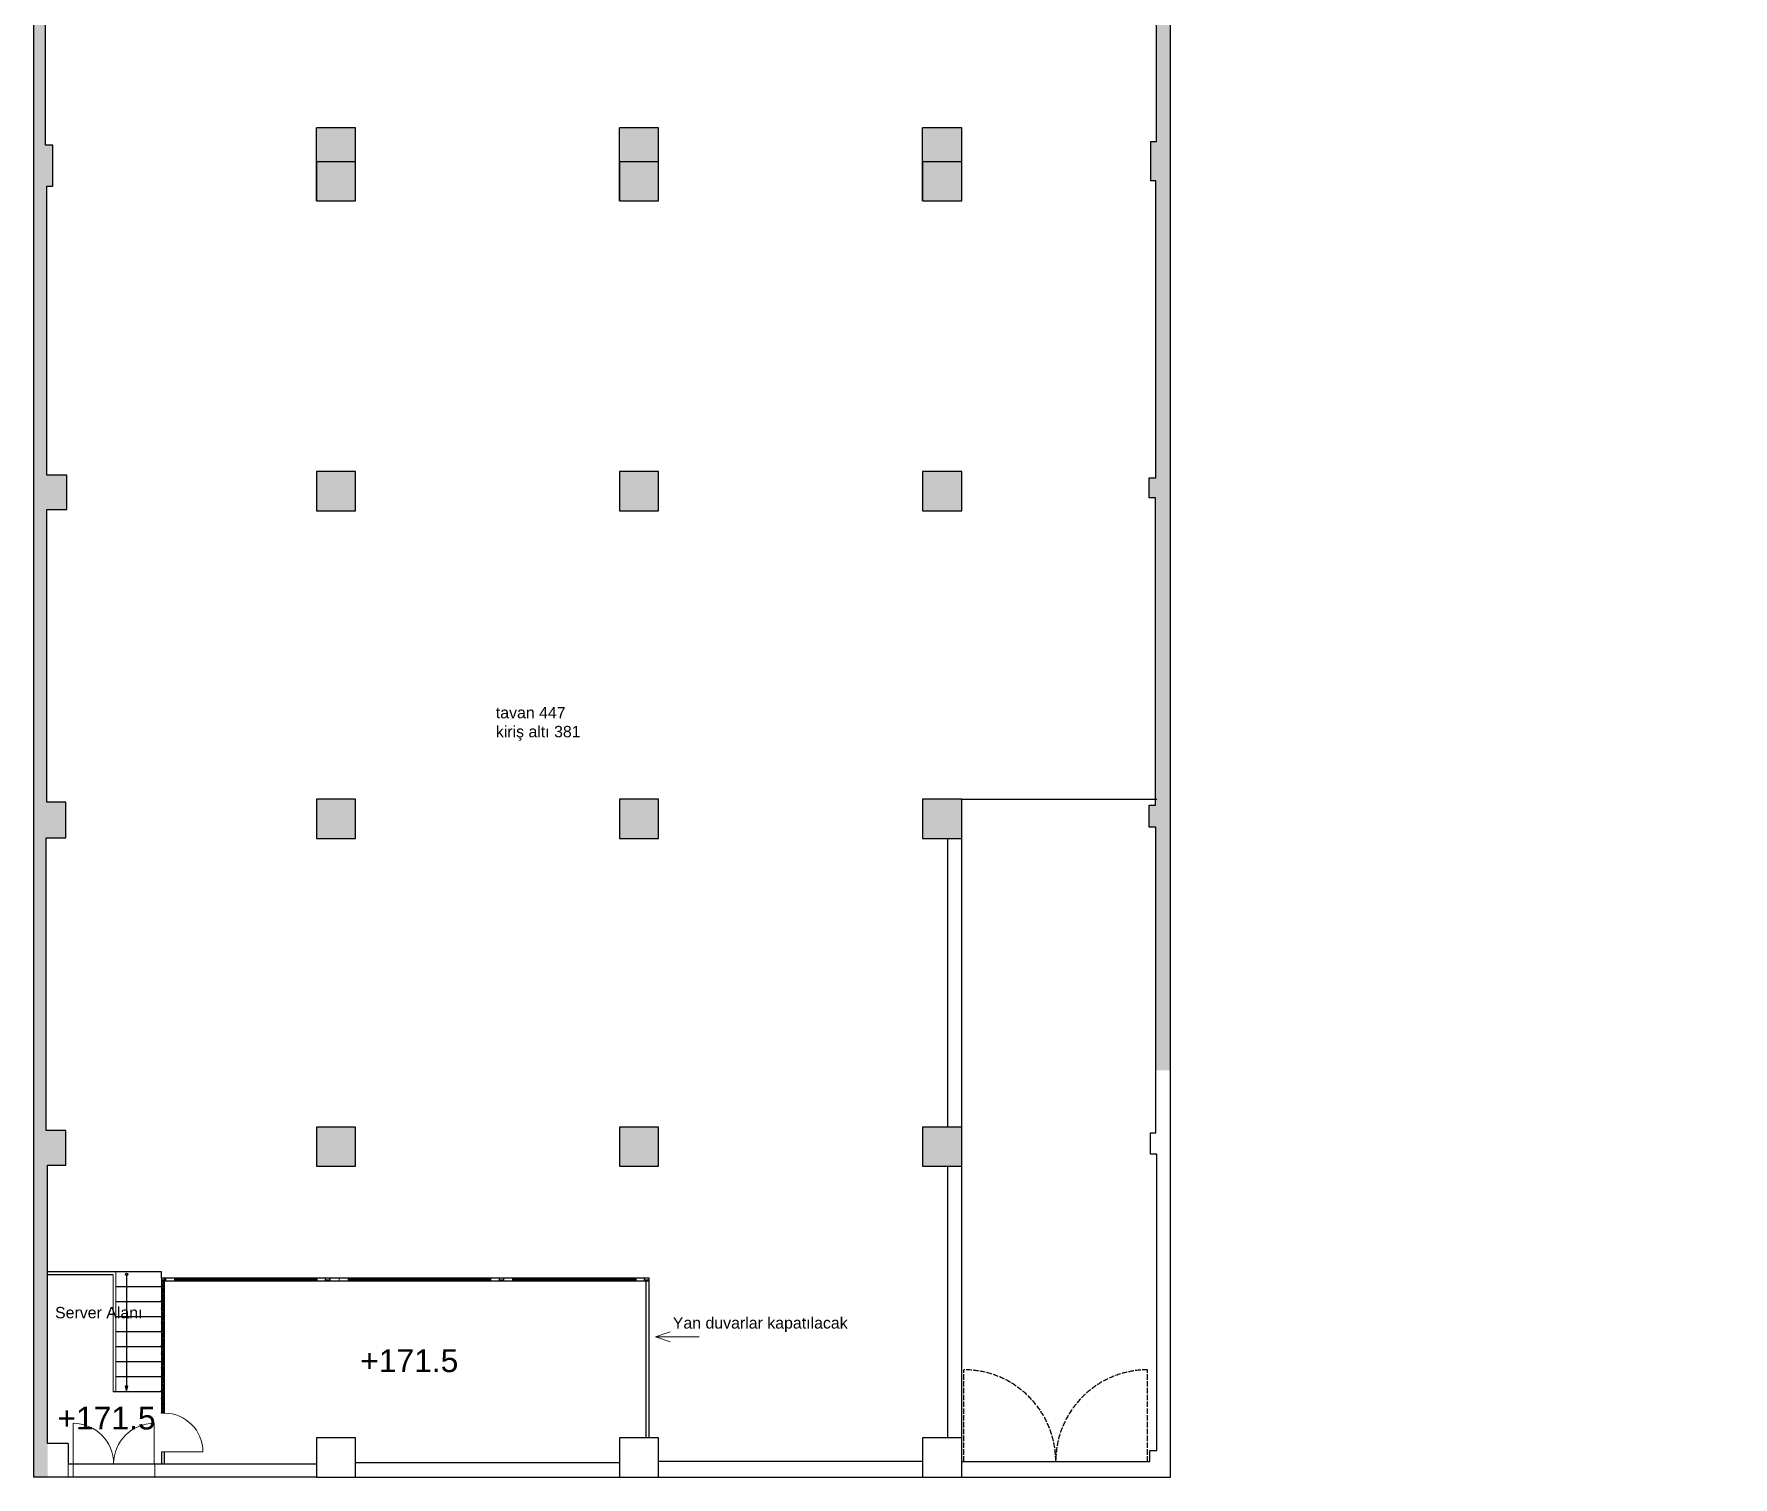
# Model space of a CAD drawing. Header units: inches. Extents: x 4918 to 12387, y -16156 to -9811.
# Drawn here: x 4918 to 8652, y -16156 to -12983 of the extents above; entities that cross this region are included whole.
import ezdxf

# ---------------------------------------------------------------- set-up
doc = ezdxf.new("R2010")
doc.units = ezdxf.units.IN
doc.header["$MEASUREMENT"] = 0
doc.linetypes.add('ACAD_ISO02W100', pattern=[15, 12, -3])
doc.styles.get("Standard").update_dxf_attribs({"font": 'arial.ttf'})
pattern_1 = [(45, (-6780.7107, 0), (1.32582521, 4.86135912), [6.25, -1.25, 0, -1.25])]

msp = doc.modelspace()

# ---------------------------------------------------------------- hatches: boundary and pattern name
h = msp.add_hatch()
h.set_pattern_fill('ANSI36', color=256)
h.set_pattern_definition([(45, (-5998.6112, -16960.742), (1.683798, 6.1739261), [7.9375, -1.5875, 0, -1.5875])])
h.paths.add_polyline_path([(7415.99342, -14820.64326), (7383.99342, -14820.64326), (7383.99342, -15262.24379), (7415.99342, -15262.24379)])
h.paths.add_polyline_path([(7415.99342, -14145.25417), (7382.99342, -14145.25417), (7382.99342, -14679.03075), (7368.99342, -14679.03075), (7368.99342, -14727.03075), (7383.99342, -14727.03075), (7383.99342, -14820.64326), (7415.99342, -14820.64326)])
h.paths.add_polyline_path([(7415.99342, -13625.72409), (7383.49342, -13625.72409), (7383.49342, -13959.53075), (7368.99342, -13959.53075), (7368.99342, -14003.03075), (7382.99342, -14003.03075), (7382.99342, -14145.25417), (7415.99342, -14145.25417)])
h.paths.add_polyline_path([(7415.99342, -12820.45241), (7385.49342, -12820.45241), (7385.49342, -13219.53075), (7372.49342, -13219.53075), (7372.49342, -13306.53075), (7383.49342, -13306.53075), (7383.49342, -13625.72409), (7415.99342, -13625.72409)])
h.paths.add_polyline_path([(7415.99342, -11937.25136), (7385.99342, -11937.25136), (7385.99342, -12517.53075), (7373.49342, -12517.53075), (7373.49342, -12560.53075), (7385.49342, -12560.53075), (7385.49342, -12820.45241), (7415.99342, -12820.45241)])
h.paths.add_polyline_path([(7415.99342, -11002.09719), (7387.49342, -11002.09719), (7387.49342, -11081.03075), (7373.49342, -11081.03075), (7373.49342, -11124.53075), (7387.99342, -11124.53075), (7387.99342, -11797.53075), (7373.49342, -11797.53075), (7373.49342, -11841.03075), (7385.99342, -11841.03075), (7385.99342, -11937.25136), (7415.99342, -11937.25136)])
h.paths.add_polyline_path([(7415.99342, -9910.53075), (7281.63505, -9910.53075), (7281.63505, -9935.53075), (7368.49342, -9935.53075), (7368.49342, -9950.53075), (7386.49342, -9950.53075), (7386.49342, -10363.53075), (7372.49342, -10363.53075), (7372.49342, -10407.03075), (7387.49342, -10407.03075), (7387.49342, -10508.54363), (7415.99342, -10508.54363)])
h.paths.add_polyline_path([(7281.63505, -9910.53075), (6845.22009, -9910.53075), (6845.22009, -9935.53075), (7281.63505, -9935.53075)])
h.paths.add_polyline_path([(6845.22009, -9910.53075), (6053.58367, -9910.53075), (6053.58367, -9935.53075), (6845.22009, -9935.53075)])
h.paths.add_polyline_path([(7415.99342, -10508.54363), (7387.49342, -10508.54363), (7387.49342, -11002.09719), (7415.99342, -11002.09719)])
h.paths.add_polyline_path([(6053.58367, -9910.53075), (5382.5903, -9910.53075), (5382.5903, -9935.53075), (5542.5014, -9935.53075), (5542.5014, -9960.53075), (5596.49342, -9960.53075), (5596.49342, -9961.53075), (5605.99342, -9961.53075), (5605.99342, -9935.53075), (5764.99342, -9935.53075), (6053.58367, -9935.53075)])
h.paths.add_polyline_path([(5382.5903, -9910.53075), (4917.99342, -9910.53075), (4917.99342, -10508.54363), (4946.99342, -10508.54363), (4946.99342, -10429.53075), (4993.49342, -10429.53075), (4993.49342, -10372.53075), (4993.49342, -10342.53075), (4948.49342, -10342.53075), (4948.49342, -9935.53075), (5382.5903, -9935.53075)])
h.paths.add_polyline_path([(4988.99342, -11068.03075), (4946.99342, -11068.03075), (4946.99342, -11002.09719), (4917.99342, -11002.09719), (4917.99342, -11937.25136), (4942.49342, -11937.25136), (4942.49342, -11866.53075), (4989.99342, -11866.53075), (4989.99342, -11787.53075), (4943.99342, -11787.53075), (4943.99342, -11143.53075), (4988.99342, -11143.53075)])
h.paths.add_polyline_path([(4946.99342, -10508.54363), (4917.99342, -10508.54363), (4917.99342, -11002.09719), (4946.99342, -11002.09719)])
h.paths.add_polyline_path([(4942.49342, -11937.25136), (4917.99342, -11937.25136), (4917.99342, -12820.45241), (4943.49342, -12820.45241), (4943.49342, -12589.03075), (4989.49342, -12589.03075), (4989.49342, -12514.03075), (4942.49342, -12514.03075)])
h.paths.add_polyline_path([(4943.49342, -12820.45241), (4917.99342, -12820.45241), (4917.99342, -13625.72409), (4945.99342, -13625.72409), (4945.99342, -13318.03075), (4959.49342, -13318.03075), (4959.49342, -13228.03075), (4943.49342, -13228.03075)])
h.paths.add_polyline_path([(4945.99342, -13625.72409), (4917.99342, -13625.72409), (4917.99342, -14145.25417), (4945.99342, -14145.25417), (4945.99342, -14028.53075), (4990.49342, -14028.53075), (4990.49342, -13953.03075), (4945.99342, -13953.03075)])
h.paths.add_polyline_path([(4945.99342, -14145.25417), (4917.99342, -14145.25417), (4917.99342, -14820.64326), (4944.99342, -14820.64326), (4944.99342, -14750.53075), (4987.99342, -14750.53075), (4987.99342, -14672.53075), (4945.99342, -14672.53075)])
h.paths.add_polyline_path([(4944.99342, -14820.64326), (4917.99342, -14820.64326), (4917.99342, -15262.24379), (4944.99342, -15262.24379)])
h.paths.add_polyline_path([(4944.99342, -15262.24379), (4917.99342, -15262.24379), (4917.99342, -16156.03075), (4947.99342, -16156.03075), (4947.99342, -15470.53075), (4987.99342, -15470.53075), (4987.99342, -15394.53075), (4944.99342, -15394.53075)])
at = {"lineweight": 18}
h = msp.add_hatch(dxfattribs=at)
h.set_pattern_fill('ANSI36', scale=20)
h.set_pattern_definition(pattern_1)
h.paths.add_polyline_path([(5624.99342, -11064.53075), (5538.99342, -11064.53075), (5538.99342, -11150.53075), (5624.99342, -11150.53075)])
h.paths.add_polyline_path([(6290.99342, -11064.53075), (6204.99342, -11064.53075), (6204.99342, -11150.53075), (6290.99342, -11150.53075)])
h.paths.add_polyline_path([(5624.99342, -10344.03075), (5538.99342, -10344.03075), (5538.99342, -10430.03075), (5624.99342, -10430.03075)])
h.paths.add_polyline_path([(6290.99342, -10344.03075), (6204.99342, -10344.03075), (6204.99342, -10430.03075), (6290.99342, -10430.03075)])
h.paths.add_polyline_path([(6290.99342, -11782.53075), (6204.99342, -11782.53075), (6204.99342, -11868.53075), (6290.99342, -11868.53075)])
h.paths.add_polyline_path([(5624.99342, -11782.53075), (5538.99342, -11782.53075), (5538.99342, -11868.53075), (5624.99342, -11868.53075)])
h.paths.add_polyline_path([(5280.8122, -10161.95236), (5391.35109, -10161.95236), (5391.35109, -10031.4942), (5280.8122, -10031.4942)], flags=9)
h.paths.add_polyline_path([(6315.68616, -15843.26666), (6712.58247, -15843.26666), (6712.58247, -15791.74892), (6315.68616, -15791.74892)], flags=9)
h.paths.add_polyline_path([(4956.49954, -15821.12568), (5161.17212, -15821.12568), (5161.17212, -15769.60794), (4956.49954, -15769.60794)], flags=9)
h.paths.add_polyline_path([(9807.48807, -14041.76793), (10895.91918, -14041.76793), (10895.91918, -13959.33956), (9807.48807, -13959.33956)], flags=9)
h.paths.add_polyline_path([(5924.53452, -14543.35309), (6123.3749, -14543.35309), (6123.3749, -14450.06637), (5924.53452, -14450.06637)], flags=9)
h.paths.add_polyline_path([(6022.77133, -10410.80211), (6150.40435, -10410.80211), (6150.40435, -10338.67728), (6022.77133, -10338.67728)], flags=9)
h.paths.add_polyline_path([(4953.26902, -16078.94853), (5193.85565, -16078.94853), (5193.85565, -15975.91306), (4953.26902, -15975.91306)], flags=9)
h.paths.add_polyline_path([(6087.5737, -10137.18671), (6215.20672, -10137.18671), (6215.20672, -10065.06188), (6087.5737, -10065.06188)], flags=9)
h.paths.add_polyline_path([(7358.296, -9989.2343), (7312.71278, -9989.2343), (7312.71278, -10014.99317), (7358.296, -10014.99317)], flags=9)
h.paths.add_polyline_path([(6726.54173, -10464.48752), (6854.17474, -10464.48752), (6854.17474, -10392.36269), (6726.54173, -10392.36269)], flags=9)
h.paths.add_polyline_path([(5248.11533, -10217.79539), (5375.74834, -10217.79539), (5375.74834, -10145.67056), (5248.11533, -10145.67056)], flags=9)
h.paths.add_polyline_path([(6380.19977, -11380.61165), (6484.45454, -11380.61165), (6484.45454, -11310.15918), (6380.19977, -11310.15918)], flags=9)
h.paths.add_polyline_path([(6382.51134, -11689.58311), (6474.18085, -11689.58311), (6474.18085, -11663.82424), (6382.51134, -11663.82424)], flags=9)
h.paths.add_polyline_path([(5870.16444, -10198.86577), (5997.79746, -10198.86577), (5997.79746, -10126.74094), (5870.16444, -10126.74094)], flags=9)
h.paths.add_polyline_path([(7107.63815, -10309.18409), (7208.07812, -10309.18409), (7208.07812, -10237.05926), (7107.63815, -10237.05926)], flags=9)
h.paths.add_polyline_path([(7985.5618, -10220.59541), (7939.97858, -10220.59541), (7939.97858, -10246.35428), (7985.5618, -10246.35428)], flags=9)
h.paths.add_polyline_path([(5618.76192, -15952.76197), (5859.34855, -15952.76197), (5859.34855, -15849.7265), (5618.76192, -15849.7265)], flags=9)
h.paths.add_polyline_path([(9693.45446, -14275.01725), (9705.96298, -14275.01725), (9705.96298, -14269.86548), (9693.45446, -14269.86548)], flags=9)
h = msp.add_hatch(dxfattribs=at)
h.set_pattern_fill('ANSI36', scale=20)
h.set_pattern_definition(pattern_1)
h.paths.add_polyline_path([(5624.99342, -12502.03075), (5538.99342, -12502.03075), (5538.99342, -12588.03075), (5624.99342, -12588.03075)])
h.paths.add_polyline_path([(6290.99342, -12502.03075), (6204.99342, -12502.03075), (6204.99342, -12588.03075), (6290.99342, -12588.03075)])
h.paths.add_polyline_path([(6956.99342, -12502.03075), (6870.99342, -12502.03075), (6870.99342, -12588.03075), (6956.99342, -12588.03075)])
h.paths.add_polyline_path([(6956.99342, -11782.53075), (6870.99342, -11782.53075), (6870.99342, -11868.53075), (6956.99342, -11868.53075)])
h.paths.add_polyline_path([(6956.99342, -11064.53075), (6870.99342, -11064.53075), (6870.99342, -11150.53075), (6956.99342, -11150.53075)])
h.paths.add_polyline_path([(6956.99342, -13264.53075), (6870.99342, -13264.53075), (6870.99342, -13350.53075), (6956.99342, -13350.53075)])
h.paths.add_polyline_path([(6956.99342, -13189.53075), (6870.99342, -13189.53075), (6870.99342, -13264.53075), (6956.99342, -13264.53075)])
h.paths.add_polyline_path([(6290.99342, -13264.53075), (6204.99342, -13264.53075), (6204.99342, -13350.53075), (6290.99342, -13350.53075)])
h.paths.add_polyline_path([(6290.99342, -13189.53075), (6204.99342, -13189.53075), (6204.99342, -13264.53075), (6290.99342, -13264.53075)])
h.paths.add_polyline_path([(5624.99342, -13264.53075), (5538.99342, -13264.53075), (5538.99342, -13350.53075), (5624.99342, -13350.53075)])
h.paths.add_polyline_path([(5624.99342, -13189.53075), (5538.99342, -13189.53075), (5538.99342, -13264.53075), (5624.99342, -13264.53075)])
h.paths.add_polyline_path([(5280.8122, -10161.95236), (5391.35109, -10161.95236), (5391.35109, -10031.4942), (5280.8122, -10031.4942)], flags=9)
h.paths.add_polyline_path([(6315.68616, -15843.26666), (6712.58247, -15843.26666), (6712.58247, -15791.74892), (6315.68616, -15791.74892)], flags=9)
h.paths.add_polyline_path([(4956.49954, -15821.12568), (5161.17212, -15821.12568), (5161.17212, -15769.60794), (4956.49954, -15769.60794)], flags=9)
h.paths.add_polyline_path([(9807.48807, -14041.76793), (10895.91918, -14041.76793), (10895.91918, -13959.33956), (9807.48807, -13959.33956)], flags=9)
h.paths.add_polyline_path([(5924.53452, -14543.35309), (6123.3749, -14543.35309), (6123.3749, -14450.06637), (5924.53452, -14450.06637)], flags=9)
h.paths.add_polyline_path([(6022.77133, -10410.80211), (6150.40435, -10410.80211), (6150.40435, -10338.67728), (6022.77133, -10338.67728)], flags=9)
h.paths.add_polyline_path([(4953.26902, -16078.94853), (5193.85565, -16078.94853), (5193.85565, -15975.91306), (4953.26902, -15975.91306)], flags=9)
h.paths.add_polyline_path([(6087.5737, -10137.18671), (6215.20672, -10137.18671), (6215.20672, -10065.06188), (6087.5737, -10065.06188)], flags=9)
h.paths.add_polyline_path([(7358.296, -9989.2343), (7312.71278, -9989.2343), (7312.71278, -10014.99317), (7358.296, -10014.99317)], flags=9)
h.paths.add_polyline_path([(6726.54173, -10464.48752), (6854.17474, -10464.48752), (6854.17474, -10392.36269), (6726.54173, -10392.36269)], flags=9)
h.paths.add_polyline_path([(5248.11533, -10217.79539), (5375.74834, -10217.79539), (5375.74834, -10145.67056), (5248.11533, -10145.67056)], flags=9)
h.paths.add_polyline_path([(6380.19977, -11380.61165), (6484.45454, -11380.61165), (6484.45454, -11310.15918), (6380.19977, -11310.15918)], flags=9)
h.paths.add_polyline_path([(6382.51134, -11689.58311), (6474.18085, -11689.58311), (6474.18085, -11663.82424), (6382.51134, -11663.82424)], flags=9)
h.paths.add_polyline_path([(5870.16444, -10198.86577), (5997.79746, -10198.86577), (5997.79746, -10126.74094), (5870.16444, -10126.74094)], flags=9)
h.paths.add_polyline_path([(7107.63815, -10309.18409), (7208.07812, -10309.18409), (7208.07812, -10237.05926), (7107.63815, -10237.05926)], flags=9)
h.paths.add_polyline_path([(7985.5618, -10220.59541), (7939.97858, -10220.59541), (7939.97858, -10246.35428), (7985.5618, -10246.35428)], flags=9)
h.paths.add_polyline_path([(5618.76192, -15952.76197), (5859.34855, -15952.76197), (5859.34855, -15849.7265), (5618.76192, -15849.7265)], flags=9)
h.paths.add_polyline_path([(9693.45446, -14275.01725), (9705.96298, -14275.01725), (9705.96298, -14269.86548), (9693.45446, -14269.86548)], flags=9)
h = msp.add_hatch(dxfattribs=at)
h.set_pattern_fill('ANSI36', scale=20)
h.set_pattern_definition(pattern_1)
h.paths.add_polyline_path([(6956.99342, -13945.53075), (6870.99342, -13945.53075), (6870.99342, -14031.53075), (6956.99342, -14031.53075)])
h.paths.add_polyline_path([(6290.99342, -13945.53075), (6204.99342, -13945.53075), (6204.99342, -14031.53075), (6290.99342, -14031.53075)])
h.paths.add_polyline_path([(5624.99342, -13945.53075), (5538.99342, -13945.53075), (5538.99342, -14031.53075), (5624.99342, -14031.53075)])
h.paths.add_polyline_path([(5280.8122, -10161.95236), (5391.35109, -10161.95236), (5391.35109, -10031.4942), (5280.8122, -10031.4942)], flags=9)
h.paths.add_polyline_path([(6315.68616, -15843.26666), (6712.58247, -15843.26666), (6712.58247, -15791.74892), (6315.68616, -15791.74892)], flags=9)
h.paths.add_polyline_path([(4956.49954, -15821.12568), (5161.17212, -15821.12568), (5161.17212, -15769.60794), (4956.49954, -15769.60794)], flags=9)
h.paths.add_polyline_path([(9807.48807, -14041.76793), (10895.91918, -14041.76793), (10895.91918, -13959.33956), (9807.48807, -13959.33956)], flags=9)
h.paths.add_polyline_path([(5924.53452, -14543.35309), (6123.3749, -14543.35309), (6123.3749, -14450.06637), (5924.53452, -14450.06637)], flags=9)
h.paths.add_polyline_path([(6022.77133, -10410.80211), (6150.40435, -10410.80211), (6150.40435, -10338.67728), (6022.77133, -10338.67728)], flags=9)
h.paths.add_polyline_path([(4953.26902, -16078.94853), (5193.85565, -16078.94853), (5193.85565, -15975.91306), (4953.26902, -15975.91306)], flags=9)
h.paths.add_polyline_path([(6087.5737, -10137.18671), (6215.20672, -10137.18671), (6215.20672, -10065.06188), (6087.5737, -10065.06188)], flags=9)
h.paths.add_polyline_path([(7358.296, -9989.2343), (7312.71278, -9989.2343), (7312.71278, -10014.99317), (7358.296, -10014.99317)], flags=9)
h.paths.add_polyline_path([(6726.54173, -10464.48752), (6854.17474, -10464.48752), (6854.17474, -10392.36269), (6726.54173, -10392.36269)], flags=9)
h.paths.add_polyline_path([(5248.11533, -10217.79539), (5375.74834, -10217.79539), (5375.74834, -10145.67056), (5248.11533, -10145.67056)], flags=9)
h.paths.add_polyline_path([(6380.19977, -11380.61165), (6484.45454, -11380.61165), (6484.45454, -11310.15918), (6380.19977, -11310.15918)], flags=9)
h.paths.add_polyline_path([(6382.51134, -11689.58311), (6474.18085, -11689.58311), (6474.18085, -11663.82424), (6382.51134, -11663.82424)], flags=9)
h.paths.add_polyline_path([(5870.16444, -10198.86577), (5997.79746, -10198.86577), (5997.79746, -10126.74094), (5870.16444, -10126.74094)], flags=9)
h.paths.add_polyline_path([(7107.63815, -10309.18409), (7208.07812, -10309.18409), (7208.07812, -10237.05926), (7107.63815, -10237.05926)], flags=9)
h.paths.add_polyline_path([(7985.5618, -10220.59541), (7939.97858, -10220.59541), (7939.97858, -10246.35428), (7985.5618, -10246.35428)], flags=9)
h.paths.add_polyline_path([(5618.76192, -15952.76197), (5859.34855, -15952.76197), (5859.34855, -15849.7265), (5618.76192, -15849.7265)], flags=9)
h.paths.add_polyline_path([(9693.45446, -14275.01725), (9705.96298, -14275.01725), (9705.96298, -14269.86548), (9693.45446, -14269.86548)], flags=9)
h = msp.add_hatch(dxfattribs=at)
h.set_pattern_fill('ANSI36', scale=20)
h.set_pattern_definition(pattern_1)
h.paths.add_polyline_path([(6956.99342, -14666.03075), (6870.99342, -14666.03075), (6870.99342, -14752.03075), (6956.99342, -14752.03075)])
h.paths.add_polyline_path([(6290.99342, -14666.03075), (6204.99342, -14666.03075), (6204.99342, -14752.03075), (6290.99342, -14752.03075)])
h.paths.add_polyline_path([(6956.99342, -15386.53075), (6870.99342, -15386.53075), (6870.99342, -15472.53075), (6956.99342, -15472.53075)])
h.paths.add_polyline_path([(5624.99342, -14666.03075), (5538.99342, -14666.03075), (5538.99342, -14752.03075), (5624.99342, -14752.03075)])
h.paths.add_polyline_path([(5624.99342, -15386.53075), (5538.99342, -15386.53075), (5538.99342, -15472.53075), (5624.99342, -15472.53075)])
h.paths.add_polyline_path([(6290.99342, -15386.53075), (6204.99342, -15386.53075), (6204.99342, -15472.53075), (6290.99342, -15472.53075)])
h.paths.add_polyline_path([(10339.40352, -14381.79456), (10348.42296, -14381.79456), (10348.42296, -14376.64278), (10339.40352, -14376.64278)], flags=9)
h.paths.add_polyline_path([(5280.8122, -10161.95236), (5391.35109, -10161.95236), (5391.35109, -10031.4942), (5280.8122, -10031.4942)], flags=9)
h.paths.add_polyline_path([(6315.68616, -15843.26666), (6712.58247, -15843.26666), (6712.58247, -15791.74892), (6315.68616, -15791.74892)], flags=9)
h.paths.add_polyline_path([(4956.49954, -15821.12568), (5161.17212, -15821.12568), (5161.17212, -15769.60794), (4956.49954, -15769.60794)], flags=9)
h.paths.add_polyline_path([(9807.48807, -14041.76793), (10895.91918, -14041.76793), (10895.91918, -13959.33956), (9807.48807, -13959.33956)], flags=9)
h.paths.add_polyline_path([(5924.53452, -14543.35309), (6123.3749, -14543.35309), (6123.3749, -14450.06637), (5924.53452, -14450.06637)], flags=9)
h.paths.add_polyline_path([(6022.77133, -10410.80211), (6150.40435, -10410.80211), (6150.40435, -10338.67728), (6022.77133, -10338.67728)], flags=9)
h.paths.add_polyline_path([(4953.26902, -16078.94853), (5193.85565, -16078.94853), (5193.85565, -15975.91306), (4953.26902, -15975.91306)], flags=9)
h.paths.add_polyline_path([(6087.5737, -10137.18671), (6215.20672, -10137.18671), (6215.20672, -10065.06188), (6087.5737, -10065.06188)], flags=9)
h.paths.add_polyline_path([(7358.296, -9989.2343), (7312.71278, -9989.2343), (7312.71278, -10014.99317), (7358.296, -10014.99317)], flags=9)
h.paths.add_polyline_path([(6726.54173, -10464.48752), (6854.17474, -10464.48752), (6854.17474, -10392.36269), (6726.54173, -10392.36269)], flags=9)
h.paths.add_polyline_path([(5248.11533, -10217.79539), (5375.74834, -10217.79539), (5375.74834, -10145.67056), (5248.11533, -10145.67056)], flags=9)
h.paths.add_polyline_path([(6380.19977, -11380.61165), (6484.45454, -11380.61165), (6484.45454, -11310.15918), (6380.19977, -11310.15918)], flags=9)
h.paths.add_polyline_path([(6382.51134, -11689.58311), (6474.18085, -11689.58311), (6474.18085, -11663.82424), (6382.51134, -11663.82424)], flags=9)
h.paths.add_polyline_path([(5870.16444, -10198.86577), (5997.79746, -10198.86577), (5997.79746, -10126.74094), (5870.16444, -10126.74094)], flags=9)
h.paths.add_polyline_path([(7107.63815, -10309.18409), (7208.07812, -10309.18409), (7208.07812, -10237.05926), (7107.63815, -10237.05926)], flags=9)
h.paths.add_polyline_path([(7985.5618, -10220.59541), (7939.97858, -10220.59541), (7939.97858, -10246.35428), (7985.5618, -10246.35428)], flags=9)
h.paths.add_polyline_path([(5618.76192, -15952.76197), (5859.34855, -15952.76197), (5859.34855, -15849.7265), (5618.76192, -15849.7265)], flags=9)
h.paths.add_polyline_path([(9693.45446, -14275.01725), (9705.96298, -14275.01725), (9705.96298, -14269.86548), (9693.45446, -14269.86548)], flags=9)
h = msp.add_hatch(dxfattribs=at)
h.set_pattern_fill('ANSI36', scale=20)
h.set_pattern_definition(pattern_1)
h.paths.add_polyline_path([(5204.39342, -15725.43075), (5197.99342, -15725.43075), (5197.99342, -15984.78878), (5197.99342, -16015.63752), (5204.39342, -16015.63752)])

# ---------------------------------------------------------------- linework, layer by layer
for p, q in [((4917.99342, -16156.03075), (4917.99342, -9910.53075)), ((7415.99342, -16156.03075), (7415.99342, -9910.53075)), ((7385.49342, -13219.53075), (7385.49342, -12560.53075)), ((4943.49342, -13228.03075), (4943.49342, -12589.03075)), ((5624.99342, -13189.53075), (5538.99342, -13189.53075)), ((5538.99342, -13350.53075), (5538.99342, -13189.53075)), ((5624.99342, -13350.53075), (5624.99342, -13189.53075)), ((6290.99342, -13189.53075), (6204.99342, -13189.53075)), ((6204.99342, -13350.53075), (6204.99342, -13189.53075)), ((6290.99342, -13350.53075), (6290.99342, -13189.53075)), ((6956.99342, -13189.53075), (6870.99342, -13189.53075)), ((6870.99342, -13350.53075), (6870.99342, -13189.53075)), ((6956.99342, -13350.53075), (6956.99342, -13189.53075)), ((7372.49342, -13306.53075), (7372.49342, -13219.53075)), ((7372.49342, -13219.53075), (7385.49342, -13219.53075)), ((4959.49342, -13228.03075), (4943.49342, -13228.03075)), ((4959.49342, -13318.03075), (4959.49342, -13228.03075)), ((5624.99342, -13264.53075), (5538.99342, -13264.53075)), ((5538.99342, -13264.53075), (5538.99342, -13350.53075)), ((5624.99342, -13350.53075), (5624.99342, -13264.53075)), ((6290.99342, -13264.53075), (6204.99342, -13264.53075)), ((6204.99342, -13264.53075), (6204.99342, -13350.53075)), ((6290.99342, -13350.53075), (6290.99342, -13264.53075)), ((6956.99342, -13264.53075), (6870.99342, -13264.53075)), ((6870.99342, -13264.53075), (6870.99342, -13350.53075)), ((6956.99342, -13350.53075), (6956.99342, -13264.53075)), ((4945.99342, -13953.03075), (4945.99342, -13318.03075)), ((4945.99342, -13318.03075), (4959.49342, -13318.03075)), ((7383.49342, -13306.53075), (7372.49342, -13306.53075)), ((7383.49342, -13959.53075), (7383.49342, -13306.53075)), ((5538.99342, -13350.53075), (5624.99342, -13350.53075)), ((6204.99342, -13350.53075), (6290.99342, -13350.53075)), ((6870.99342, -13350.53075), (6956.99342, -13350.53075)), ((4990.49342, -13953.03075), (4945.99342, -13953.03075)), ((4990.49342, -14028.53075), (4990.49342, -13953.03075)), ((5624.99342, -13945.53075), (5538.99342, -13945.53075)), ((5538.99342, -13945.53075), (5538.99342, -14031.53075)), ((5624.99342, -14031.53075), (5624.99342, -13945.53075)), ((6290.99342, -13945.53075), (6204.99342, -13945.53075)), ((6204.99342, -13945.53075), (6204.99342, -14031.53075)), ((6290.99342, -14031.53075), (6290.99342, -13945.53075)), ((6956.99342, -13945.53075), (6870.99342, -13945.53075)), ((6870.99342, -13945.53075), (6870.99342, -14031.53075)), ((6956.99342, -14031.53075), (6956.99342, -13945.53075)), ((7368.99342, -14003.03075), (7368.99342, -13959.53075)), ((7368.99342, -13959.53075), (7383.49342, -13959.53075)), ((7382.99342, -14003.03075), (7368.99342, -14003.03075)), ((7382.99342, -14679.03075), (7382.99342, -14003.03075)), ((4945.99342, -14672.53075), (4945.99342, -14028.53075)), ((4945.99342, -14028.53075), (4990.49342, -14028.53075)), ((5538.99342, -14031.53075), (5624.99342, -14031.53075)), ((6204.99342, -14031.53075), (6290.99342, -14031.53075)), ((6870.99342, -14031.53075), (6956.99342, -14031.53075)), ((4987.99342, -14672.53075), (4945.99342, -14672.53075)), ((4987.99342, -14750.53075), (4987.99342, -14672.53075)), ((5624.99342, -14666.03075), (5538.99342, -14666.03075)), ((5538.99342, -14666.03075), (5538.99342, -14752.03075)), ((5624.99342, -14752.03075), (5624.99342, -14666.03075)), ((6290.99342, -14666.03075), (6204.99342, -14666.03075)), ((6204.99342, -14666.03075), (6204.99342, -14752.03075)), ((6290.99342, -14752.03075), (6290.99342, -14666.03075)), ((6956.99342, -14666.03075), (6870.99342, -14666.03075)), ((6870.99342, -14666.03075), (6870.99342, -14752.03075)), ((6956.99342, -14752.03075), (6956.99342, -14666.03075)), ((6956.99342, -14666.03075), (7385.99342, -14666.03075)), ((7368.99342, -14727.03075), (7368.99342, -14679.03075)), ((7368.99342, -14679.03075), (7382.99342, -14679.03075)), ((4944.99342, -15394.53075), (4944.99342, -14750.53075)), ((4944.99342, -14750.53075), (4987.99342, -14750.53075)), ((7383.99342, -14727.03075), (7368.99342, -14727.03075)), ((7383.99342, -15399.53075), (7383.99342, -14727.03075)), ((5538.99342, -14752.03075), (5624.99342, -14752.03075)), ((6204.99342, -14752.03075), (6290.99342, -14752.03075)), ((6870.99342, -14752.03075), (6956.99342, -14752.03075)), ((6926.49342, -15386.53075), (6926.49342, -14752.03075)), ((6956.99342, -15386.53075), (6956.99342, -14752.03075)), ((4987.99342, -15394.53075), (4944.99342, -15394.53075)), ((4987.99342, -15470.53075), (4987.99342, -15394.53075)), ((5624.99342, -15386.53075), (5538.99342, -15386.53075)), ((5538.99342, -15386.53075), (5538.99342, -15472.53075)), ((5624.99342, -15472.53075), (5624.99342, -15386.53075)), ((6290.99342, -15386.53075), (6204.99342, -15386.53075)), ((6204.99342, -15386.53075), (6204.99342, -15472.53075)), ((6290.99342, -15472.53075), (6290.99342, -15386.53075)), ((6956.99342, -15386.53075), (6870.99342, -15386.53075)), ((6870.99342, -15386.53075), (6870.99342, -15472.53075)), ((6956.99342, -15472.53075), (6956.99342, -15386.53075)), ((7371.99342, -15446.53075), (7371.99342, -15399.53075)), ((7371.99342, -15399.53075), (7383.99342, -15399.53075)), ((7385.99342, -15446.53075), (7371.99342, -15446.53075)), ((7385.99342, -16098.03075), (7385.99342, -15446.53075)), ((4947.99342, -16082.53075), (4947.99342, -15470.53075)), ((4947.99342, -15470.53075), (4987.99342, -15470.53075)), ((5538.99342, -15472.53075), (5624.99342, -15472.53075)), ((6204.99342, -15472.53075), (6290.99342, -15472.53075)), ((6870.99342, -15472.53075), (6956.99342, -15472.53075)), ((6926.49342, -16070.03075), (6926.49342, -15472.53075)), ((6956.99342, -16070.03075), (6956.99342, -15472.53075)), ((5091.69918, -15711.205), (4946.30861, -15711.205)), ((5197.99342, -15705.03075), (4947.99342, -15705.03075)), ((5121.48362, -15710.5552), (5121.48362, -15965.66205)), ((5197.99342, -15719.03075), (5197.99342, -15705.03075)), ((6269.99342, -15719.03075), (5197.99342, -15719.03075)), ((5197.99342, -15719.03075), (5197.99342, -16015.8788)), ((5204.39342, -15719.03075), (5204.39342, -16015.63752)), ((5207.99342, -15723.03075), (5207.99342, -15719.03075)), ((5558.99342, -15723.03075), (5558.99342, -15719.03075)), ((5568.99342, -15723.03075), (5568.99342, -15719.03075)), ((5940.99342, -15723.03075), (5940.99342, -15719.03075)), ((5950.99342, -15723.03075), (5950.99342, -15719.03075)), ((6259.99342, -15723.03075), (6259.99342, -15719.03075)), ((6269.99342, -16070.03075), (6269.99342, -15719.03075)), ((5197.99342, -15738.03075), (5097.99342, -15738.03075)), ((5207.99342, -15723.03075), (5197.99342, -15723.03075)), ((6269.99342, -15725.43075), (5197.99342, -15725.43075)), ((5568.99342, -15723.03075), (5558.99342, -15723.03075)), ((5950.99342, -15723.03075), (5940.99342, -15723.03075)), ((6269.99342, -15723.03075), (6259.99342, -15723.03075)), ((6263.59342, -16070.03075), (6263.59342, -15725.43075)), ((5197.99342, -15771.03075), (5097.99342, -15771.03075)), ((5197.99342, -15804.03075), (5097.99342, -15804.03075)), ((5197.99342, -15837.03075), (5097.99342, -15837.03075)), ((5197.99342, -15870.03075), (5097.99342, -15870.03075)), ((5197.99342, -15903.03075), (5097.99342, -15903.03075)), ((5197.99342, -15936.03075), (5097.99342, -15936.03075)), ((5197.99342, -15969.03075), (5091.69918, -15969.03075)), ((5119.14649, -15955.47968), (5120.13256, -15955.38588)), ((5121.48362, -15965.66205), (5119.14649, -15955.47968)), ((5120.13256, -15955.38588), (5123.79559, -15955.4328)), ((5123.79559, -15955.4328), (5121.48362, -15965.66205)), ((4992.99342, -16082.53075), (4947.99342, -16082.53075)), ((4992.99342, -16082.53075), (4992.99342, -16127.03075)), ((5624.99342, -16070.03075), (5538.99342, -16070.03075)), ((5538.99342, -16070.03075), (5538.99342, -16156.03075)), ((5624.99342, -16156.03075), (5624.99342, -16070.03075)), ((6290.99342, -16070.03075), (6204.99342, -16070.03075)), ((6204.99342, -16070.03075), (6204.99342, -16156.03075)), ((6290.99342, -16156.03075), (6290.99342, -16070.03075)), ((6956.99342, -16070.03075), (6870.99342, -16070.03075)), ((6870.99342, -16070.03075), (6870.99342, -16156.03075)), ((6956.99342, -16156.03075), (6956.99342, -16070.03075)), ((4992.99342, -16127.03075), (5538.99342, -16127.03075)), ((5197.99342, -16100.63752), (5197.99342, -16127.03075)), ((5204.39342, -16100.63752), (5204.39342, -16127.03075)), ((5624.99342, -16124.03075), (6204.99342, -16124.03075)), ((6870.99342, -16122.03075), (6290.99342, -16122.03075)), ((6956.99342, -16122.03075), (7370.49342, -16122.03075)), ((7370.49342, -16122.03075), (7370.49342, -16098.03075)), ((7370.49342, -16098.03075), (7385.99342, -16098.03075)), ((5538.99342, -16156.03075), (4917.99342, -16156.03075)), ((5538.99342, -16156.03075), (5624.99342, -16156.03075)), ((5624.99342, -16156.03075), (7415.99342, -16156.03075)), ((6204.99342, -16156.03075), (6290.99342, -16156.03075)), ((6870.99342, -16156.03075), (6956.99342, -16156.03075))]:
    msp.add_line(p, q)
at = {"color": 7, "lineweight": 18}
for p, q in [((5091.69918, -15711.205), (5091.69918, -15969.03075)), ((5097.99342, -15705.03075), (5097.99342, -15969.03075)), ((5207.99342, -15719.03075), (5227.99342, -15719.03075)), ((5226.74391, -15719.03075), (5226.74391, -15725.43075)), ((5227.99342, -15721.36771), (5227.64008, -15721.36771)), ((5227.64008, -15721.36771), (5227.64008, -15721.86688)), ((5227.99342, -15719.03075), (5227.99342, -15721.36771)), ((5227.99342, -15721.36771), (5227.99342, -15719.03075)), ((5227.99342, -15721.36771), (5538.99342, -15721.36771)), ((5538.99342, -15721.36771), (5227.99342, -15721.36771)), ((5538.99342, -15721.36771), (5538.99342, -15719.03075)), ((5538.99342, -15721.36771), (5539.34675, -15721.36771)), ((5539.34675, -15721.36771), (5539.34675, -15721.86688)), ((5540.24293, -15719.03075), (5540.24293, -15725.43075)), ((5588.99342, -15725.43075), (5588.99342, -15719.03075)), ((5608.74391, -15719.03075), (5608.74391, -15725.43075)), ((5609.99342, -15721.36771), (5609.64008, -15721.36771)), ((5609.64008, -15721.36771), (5609.64008, -15721.86688)), ((5609.99342, -15719.03075), (5609.99342, -15721.36771)), ((5609.99342, -15721.36771), (5609.99342, -15719.03075)), ((5609.99342, -15721.36771), (5920.99342, -15721.36771)), ((5920.99342, -15721.36771), (5609.99342, -15721.36771)), ((5920.99342, -15721.36771), (5920.99342, -15719.03075)), ((5920.99342, -15721.36771), (5920.99342, -15719.03075)), ((5920.99342, -15721.36771), (5921.34675, -15721.36771)), ((5921.34675, -15721.36771), (5921.34675, -15721.86688)), ((5922.24293, -15719.03075), (5922.24293, -15725.43075)), ((5969.74391, -15719.03075), (5969.74391, -15725.43075)), ((6239.99342, -15721.36771), (5970.64008, -15721.36771)), ((5970.99342, -15721.36771), (5970.64008, -15721.36771)), ((5970.64008, -15721.36771), (5970.64008, -15721.86688)), ((5970.64008, -15721.36771), (6239.99342, -15721.36771)), ((5970.99342, -15719.03075), (5970.99342, -15721.36771)), ((5970.99342, -15721.36771), (5970.99342, -15719.03075)), ((5970.99342, -15721.36771), (5970.99342, -15719.03075)), ((6239.99342, -15721.36771), (6239.99342, -15719.03075)), ((6239.99342, -15721.36771), (6239.99342, -15719.03075)), ((6239.99342, -15721.36771), (6240.34675, -15721.36771)), ((6240.34675, -15721.36771), (6240.34675, -15721.86688)), ((6241.24293, -15719.03075), (6241.24293, -15725.43075)), ((5197.99342, -15725.43075), (5197.99342, -15984.78878)), ((5227.64008, -15721.86688), (5227.99342, -15721.86771)), ((5227.99342, -15722.27403), (5227.64008, -15722.27403)), ((5227.64008, -15722.27403), (5227.64008, -15722.7732)), ((5227.64008, -15722.7732), (5227.99342, -15722.77403)), ((5227.99342, -15721.86771), (5538.99342, -15721.86771)), ((5227.99342, -15722.27403), (5227.99342, -15721.86771)), ((5538.99342, -15721.86771), (5227.99342, -15721.86771)), ((5227.99342, -15721.86771), (5227.99342, -15722.27403)), ((5227.99342, -15722.27403), (5538.99342, -15722.27403)), ((5538.99342, -15722.27403), (5227.99342, -15722.27403)), ((5227.99342, -15722.77403), (5538.99342, -15722.77403)), ((5227.99342, -15725.43075), (5227.99342, -15722.77403)), ((5538.99342, -15722.77403), (5227.99342, -15722.77403)), ((5227.99342, -15722.77403), (5227.99342, -15725.43075)), ((5539.34675, -15721.86688), (5538.99342, -15721.86771)), ((5538.99342, -15722.27403), (5538.99342, -15721.86771)), ((5538.99342, -15722.27403), (5539.34675, -15722.27403)), ((5539.34675, -15722.7732), (5538.99342, -15722.77403)), ((5538.99342, -15725.43075), (5538.99342, -15722.77403)), ((5539.34675, -15722.27403), (5539.34675, -15722.7732)), ((5609.64008, -15721.86688), (5609.99342, -15721.86771)), ((5609.99342, -15722.27403), (5609.64008, -15722.27403)), ((5609.64008, -15722.27403), (5609.64008, -15722.7732)), ((5609.64008, -15722.7732), (5609.99342, -15722.77403)), ((5609.99342, -15721.86771), (5609.99342, -15722.27403)), ((5609.99342, -15721.86771), (5920.99342, -15721.86771)), ((5609.99342, -15722.27403), (5609.99342, -15721.86771)), ((5920.99342, -15721.86771), (5609.99342, -15721.86771)), ((5609.99342, -15722.27403), (5920.99342, -15722.27403)), ((5920.99342, -15722.27403), (5609.99342, -15722.27403)), ((5609.99342, -15722.77403), (5609.99342, -15725.43075)), ((5609.99342, -15722.77403), (5920.99342, -15722.77403)), ((5609.99342, -15725.43075), (5609.99342, -15722.77403)), ((5920.99342, -15722.77403), (5609.99342, -15722.77403)), ((5921.34675, -15721.86688), (5920.99342, -15721.86771)), ((5920.99342, -15722.27403), (5920.99342, -15721.86771)), ((5920.99342, -15722.27403), (5920.99342, -15721.86771)), ((5920.99342, -15722.27403), (5921.34675, -15722.27403)), ((5921.34675, -15722.7732), (5920.99342, -15722.77403)), ((5920.99342, -15725.43075), (5920.99342, -15722.77403)), ((5920.99342, -15725.43075), (5920.99342, -15722.77403)), ((5921.34675, -15722.27403), (5921.34675, -15722.7732)), ((5970.64008, -15721.86688), (5970.99342, -15721.86771)), ((6239.99342, -15721.86771), (5970.64008, -15721.86771)), ((5970.64008, -15721.86771), (6239.99342, -15721.86771)), ((6239.99342, -15722.27403), (5970.64008, -15722.27403)), ((5970.99342, -15722.27403), (5970.64008, -15722.27403)), ((5970.64008, -15722.27403), (5970.64008, -15722.7732)), ((5970.64008, -15722.27403), (6239.99342, -15722.27403)), ((5970.64008, -15722.7732), (5970.99342, -15722.77403)), ((6239.99342, -15722.77403), (5970.64008, -15722.77403)), ((5970.64008, -15722.77403), (6239.99342, -15722.77403)), ((5970.99342, -15721.86771), (5970.99342, -15722.27403)), ((5970.99342, -15722.27403), (5970.99342, -15721.86771)), ((5970.99342, -15722.27403), (5970.99342, -15721.86771)), ((5970.99342, -15725.43075), (5970.99342, -15722.77403)), ((5970.99342, -15722.77403), (5970.99342, -15725.43075)), ((5970.99342, -15725.43075), (5970.99342, -15722.77403)), ((6240.34675, -15721.86688), (6239.99342, -15721.86771)), ((6239.99342, -15722.27403), (6239.99342, -15721.86771)), ((6239.99342, -15722.27403), (6239.99342, -15721.86771)), ((6239.99342, -15722.27403), (6240.34675, -15722.27403)), ((6240.34675, -15722.7732), (6239.99342, -15722.77403)), ((6239.99342, -15725.43075), (6239.99342, -15722.77403)), ((6239.99342, -15725.43075), (6239.99342, -15722.77403)), ((6240.34675, -15722.27403), (6240.34675, -15722.7732)), ((6284.25199, -15847.89774), (6316.34702, -15837.05731)), ((6379.82834, -15847.89774), (6284.25199, -15847.89774)), ((6284.25199, -15847.89774), (6316.34702, -15858.73817)), ((5204.39342, -16015.63752), (5197.99342, -16015.63752)), ((5003.89869, -16037.92671), (5003.89869, -16127.03075)), ((5182.10676, -16037.92671), (5182.10676, -16127.03075)), ((4992.99342, -16127.03075), (4992.99342, -16156.03075)), ((5003.89869, -16127.03075), (5003.89869, -16156.03075)), ((5003.89869, -16127.03075), (5182.10676, -16127.03075)), ((5183.94397, -16127.03075), (5183.94397, -16156.03075)), ((5204.39342, -16100.63752), (5197.99342, -16100.63752)), ((5204.39342, -16100.63752), (5289.39342, -16100.63752)), ((5289.39342, -16100.63752), (5204.39342, -16100.63752))]:
    msp.add_line(p, q, dxfattribs=at)
at = {"linetype": 'ACAD_ISO02W100'}
for p, q in [((6961.99342, -16122.03075), (6961.99342, -15920.23075)), ((7365.49342, -16122.03075), (7365.49342, -15920.33075))]:
    msp.add_line(p, q, dxfattribs=at)
msp.add_circle((5121.48362, -15710.5552), 2.47565)
for centre, radius, start, end in [((6961.99342, -16122.03075), 201.8, 0, 90), ((7365.49342, -16122.03075), 201.7, 90, 180)]:
    msp.add_arc(centre, radius, start, end, dxfattribs=at)
at = {"color": 7, "lineweight": 18}
for centre, radius, start, end in [((5204.39342, -16100.63752), 85, 0, 90), ((5003.89869, -16127.03075), 89.10403, 0, 90), ((5182.10676, -16127.03075), 89.10403, 90, 180)]:
    msp.add_arc(centre, radius, start, end, dxfattribs=at)

# ---------------------------------------------------------------- texts
at = {"attachment_point": 1}
for s, width, insert, char_height in [('tavan 447\\Pkiriş altı 381', 2756.9888187, (5933.10375, -14462.93301), 25), ('Server Alanı', 2756.9888187, (4964.31843, -15782.04826), 25), ('Yan duvarlar kapatılacak', 2756.9888187, (6322.03847, -15804.61557), 25), ('+171.5', 151.25942, (5635.15005, -15875.25515), 50), ('+171.5', 151.25942, (4969.65715, -16001.44171), 50)]:
    msp.add_mtext_dynamic_manual_height_columns(s, width=width, gutter_width=12.5, heights=[0], dxfattribs=dict(at, insert=insert, char_height=char_height))

doc.saveas('drawing.dxf')
